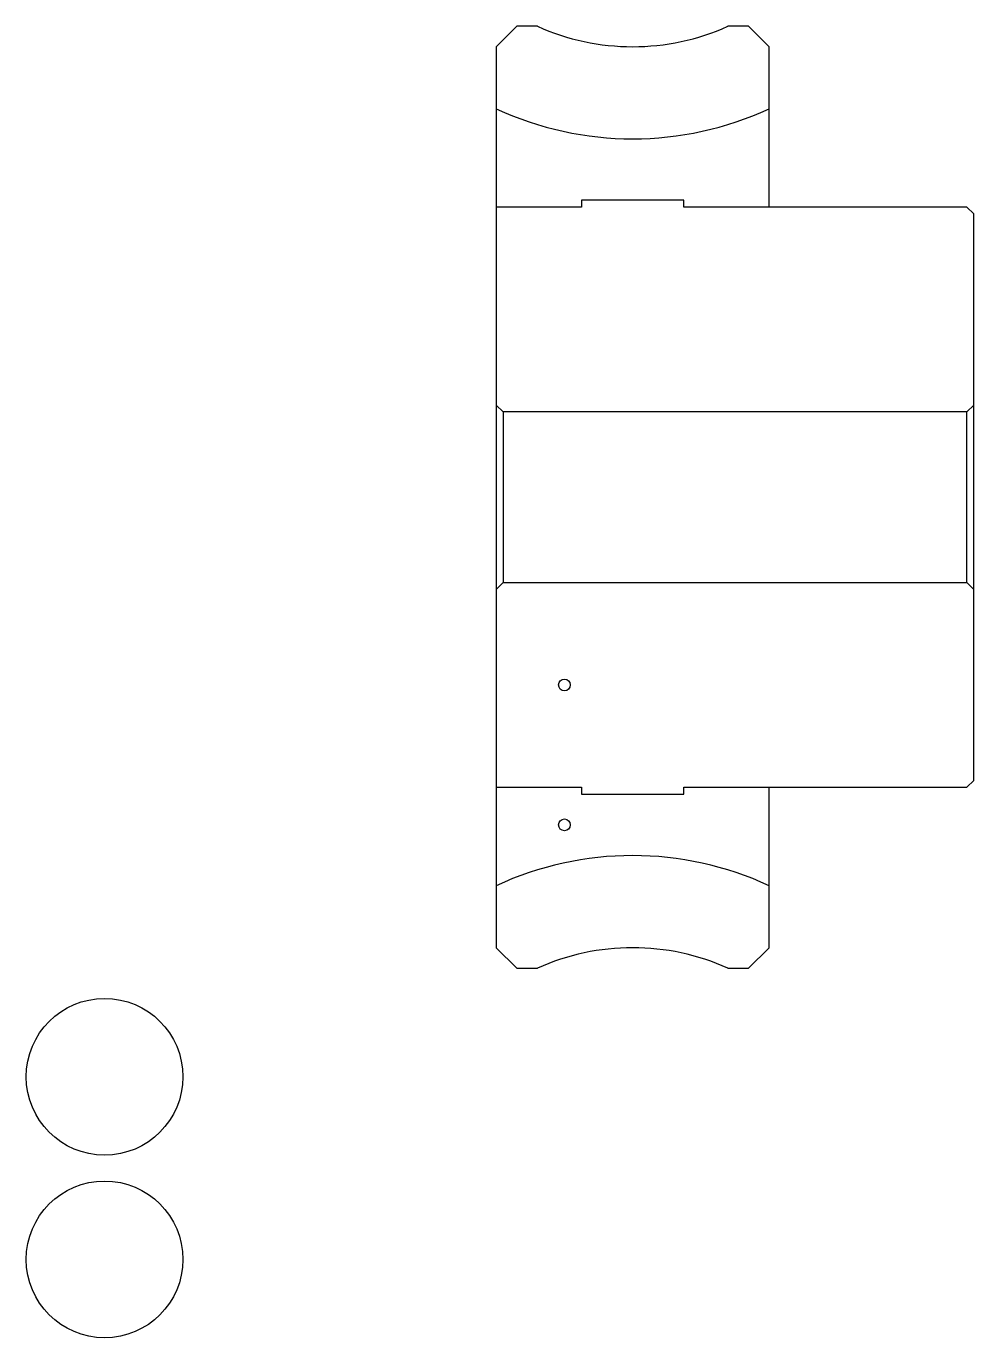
# Model space of a CAD drawing. Header units: metres. Extents: x 149 to 288, y 125 to 317.
import ezdxf

# ---------------------------------------------------------------- set-up
doc = ezdxf.new("R2010")
doc.units = ezdxf.units.M

msp = doc.modelspace()

# ---------------------------------------------------------------- linework, layer by layer
at = {"color": 4}
for p, q in [((288.148163, 261.587952), (287.148163, 260.587952)), ((218.148163, 234.587967), (219.148163, 235.587967)), ((288.148163, 234.587967), (287.148163, 235.587967))]:
    msp.add_line(p, q, dxfattribs=at)
for points in [[(224.183929, 317.087952), (221.148163, 317.087952), (218.148163, 314.087952), (218.148163, 234.587967)], [(258.148163, 290.587952), (258.148163, 314.087952), (255.148163, 317.087952), (252.112396, 317.087952)], [(258.148163, 290.587952), (245.648163, 290.587952), (245.648163, 291.587952), (230.648163, 291.587952), (230.648163, 290.587952), (218.148163, 290.587952)], [(258.148163, 205.587967), (287.148163, 205.587967), (288.148163, 206.587967), (288.148163, 289.587952), (287.148163, 290.587952), (258.148163, 290.587952)], [(218.148163, 261.587952), (219.148163, 260.587952), (219.148163, 235.587967), (287.148163, 235.587967), (287.148163, 260.587952), (219.148163, 260.587952)], [(218.148163, 234.587967), (218.148163, 182.087967), (221.148163, 179.087967), (224.183929, 179.087967)], [(218.148163, 205.587967), (230.648163, 205.587967), (230.648163, 204.587967), (245.648163, 204.587967), (245.648163, 205.587967), (258.148163, 205.587967)], [(252.112396, 179.087967), (255.148163, 179.087967), (258.148163, 182.087967), (258.148163, 205.587967)]]:
    msp.add_lwpolyline(points, dxfattribs=at)
at = {"color": 5}
for centre, radius in [((228.148163, 220.587967), 0.861111), ((228.148163, 200.087967), 0.861111), ((160.740753, 163.180557), 11.481481), ((160.740753, 136.430557), 11.481481)]:
    msp.add_circle(centre, radius, dxfattribs=at)
at = {"color": 4}
for centre, radius, start, end in [((238.148163, 348.087952), 34, 245.75037188, 294.24963042), ((238.148163, 348.087952), 47.5, 245.09893816, 294.90106184), ((238.148163, 148.087967), 47.5, 65.09893816, 114.90106184), ((238.148163, 148.087967), 34, 65.75036958, 114.24962812)]:
    msp.add_arc(centre, radius, start, end, dxfattribs=at)

doc.saveas('drawing.dxf')
